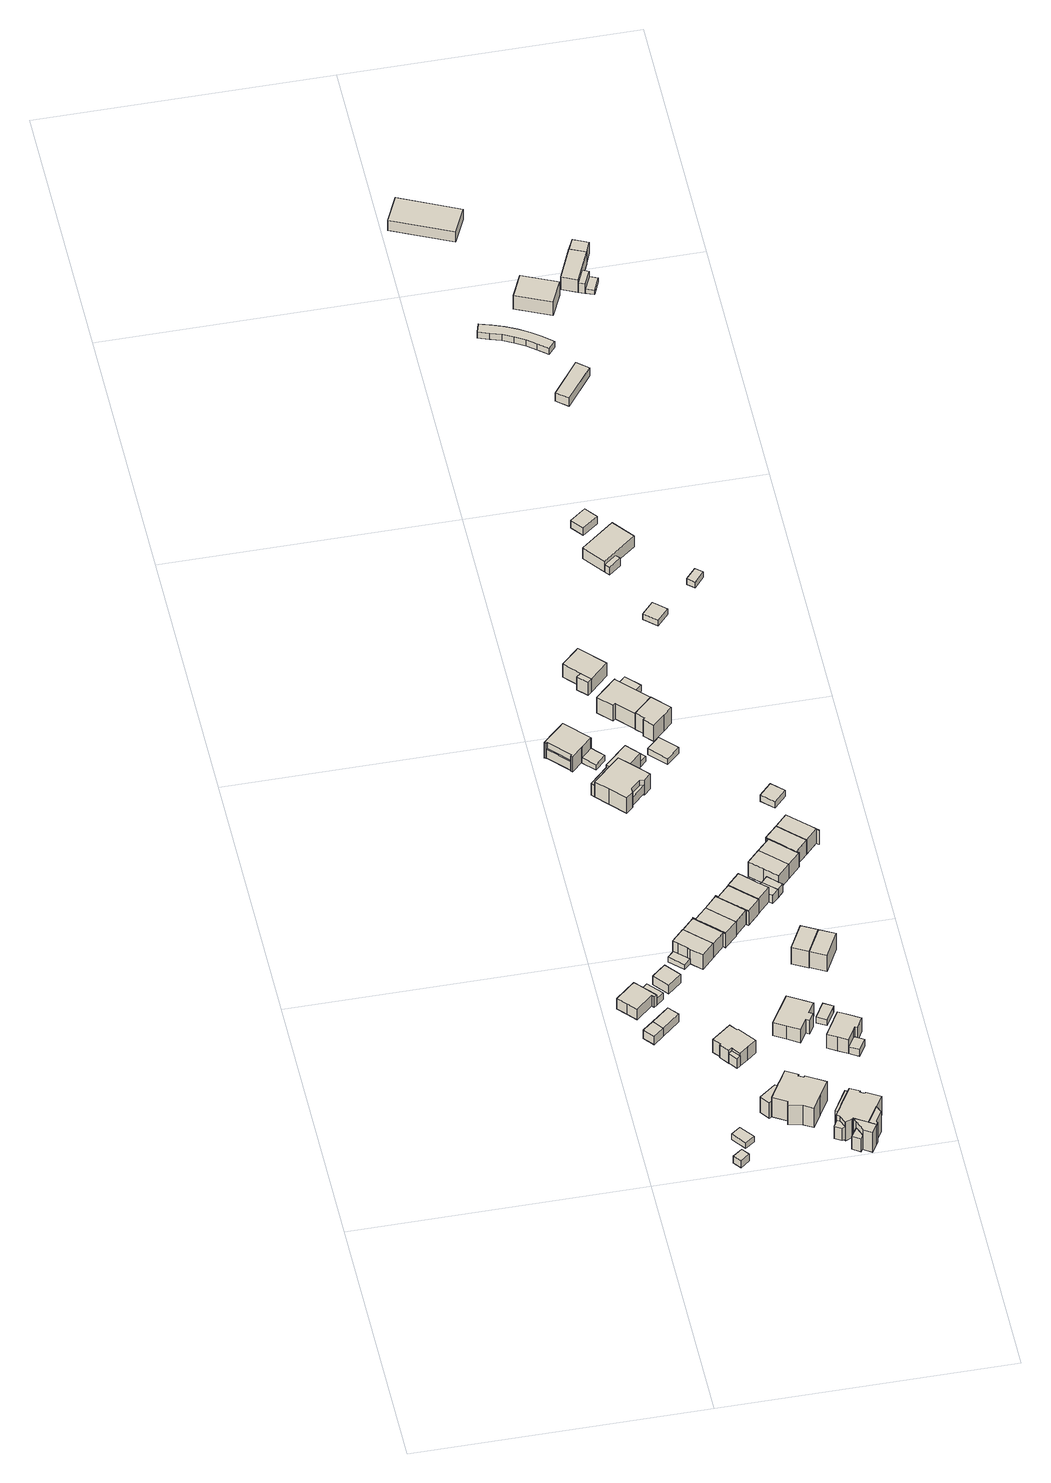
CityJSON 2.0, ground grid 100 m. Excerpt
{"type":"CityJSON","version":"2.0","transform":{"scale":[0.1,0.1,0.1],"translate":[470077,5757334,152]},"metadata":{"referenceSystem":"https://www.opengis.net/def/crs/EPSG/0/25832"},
"CityObjects":{
"building1":{"type":"Building","attributes":{"Gemeindeschluessel":"05711000","BezugspunktDach":"2000","function":"51009_1610","measuredHeight":3.17},"address":[{"country":"Germany"}],"geometry":[{"type":"Solid","lod":"1","boundaries":[[[[0,1,2,3]],[[4,5,6,7]],[[4,7,3,2]],[[5,4,2,1]],[[6,5,1,0]],[[7,6,0,3]]]]}]},
"building2":{"type":"Building","attributes":{"Gemeindeschluessel":"05711000","BezugspunktDach":"2000","function":"31001_2460","measuredHeight":4.88},"address":[{"country":"Germany","locality":"Bielefeld","thoroughfareNumber":"443","thoroughfareName":"Osningstraße"}],"geometry":[{"type":"Solid","lod":"1","boundaries":[[[[8,9,10,11]],[[12,13,14,15]],[[12,15,11,10]],[[13,12,10,9]],[[14,13,9,8]],[[15,14,8,11]]]]}]},
"building3":{"type":"Building","attributes":{"Gemeindeschluessel":"05711000","function":"31001_1010"},"address":[{"country":"Germany","locality":"Bielefeld","thoroughfareNumber":"441","thoroughfareName":"Osningstraße"}],"children":["building3-1","building3-2"]},
"building3-1":{"type":"BuildingPart","attributes":{"BezugspunktDach":"2000","measuredHeight":7.9},"parents":["building3"],"geometry":[{"type":"Solid","lod":"1","boundaries":[[[[16,17,18,19,20,21,22,23,24]],[[25,26,27,28,29,30,31,32,33]],[[25,33,24,23]],[[26,25,23,22]],[[27,26,22,21]],[[28,27,21,20]],[[29,28,20,19]],[[30,29,19,18]],[[31,30,18,17]],[[32,31,17,16]],[[33,32,16,24]]]]}]},
"building3-2":{"type":"BuildingPart","attributes":{"BezugspunktDach":"2000","measuredHeight":3.06},"parents":["building3"],"geometry":[{"type":"Solid","lod":"1","boundaries":[[[[34,35,36,37]],[[25,32,38,39]],[[25,39,37,36]],[[32,25,36,35]],[[38,32,35,34]],[[39,38,34,37]]]]}]},
"building4":{"type":"Building","attributes":{"Gemeindeschluessel":"05711000","BezugspunktDach":"2000","function":"31001_2460","measuredHeight":2.59},"address":[{"country":"Germany","locality":"Bielefeld","thoroughfareNumber":"18a","thoroughfareName":"Nordkampweg"}],"geometry":[{"type":"Solid","lod":"1","boundaries":[[[[40,41,42,43]],[[44,45,46,47]],[[44,47,43,42]],[[45,44,42,41]],[[46,45,41,40]],[[47,46,40,43]]]]}]},
"building5":{"type":"Building","attributes":{"Gemeindeschluessel":"05711000","BezugspunktDach":"2000","function":"31001_2460","measuredHeight":4.8},"address":[{"country":"Germany","locality":"Bielefeld","thoroughfareNumber":"441","thoroughfareName":"Osningstraße"}],"geometry":[{"type":"Solid","lod":"1","boundaries":[[[[48,8,11,49]],[[50,51,52,53]],[[50,53,49,11]],[[51,50,11,8]],[[52,51,8,48]],[[53,52,48,49]]]]}]},
"building6":{"type":"Building","attributes":{"Gemeindeschluessel":"05711000","BezugspunktDach":"2000","function":"31001_2460","measuredHeight":5.09},"address":[{"country":"Germany","locality":"Bielefeld","thoroughfareNumber":"441","thoroughfareName":"Osningstraße"}],"geometry":[{"type":"Solid","lod":"1","boundaries":[[[[54,55,56,57]],[[58,59,60,61]],[[58,61,57,56]],[[59,58,56,55]],[[60,59,55,54]],[[61,60,54,57]]]]}]},
"building7":{"type":"Building","attributes":{"Gemeindeschluessel":"05711000","BezugspunktDach":"2000","function":"51009_1610","measuredHeight":4.94},"address":[{"country":"Germany"}],"geometry":[{"type":"Solid","lod":"1","boundaries":[[[[62,63,64,65]],[[66,67,68,69]],[[66,69,65,64]],[[67,66,64,63]],[[68,67,63,62]],[[69,68,62,65]]]]}]},
"building8":{"type":"Building","attributes":{"Gemeindeschluessel":"05711000","BezugspunktDach":"2000","function":"31001_1010","measuredHeight":8.5},"address":[{"country":"Germany","locality":"Bielefeld","thoroughfareNumber":"14a","thoroughfareName":"Nordkampweg"}],"geometry":[{"type":"Solid","lod":"1","boundaries":[[[[70,71,72,73,74,75,76,77,78,79,80,81]],[[82,83,84,85,86,87,88,89,90,91,92,93]],[[82,93,81,80]],[[83,82,80,79]],[[84,83,79,78]],[[85,84,78,77]],[[86,85,77,76]],[[87,86,76,75]],[[88,87,75,74]],[[89,88,74,73]],[[90,89,73,72]],[[91,90,72,71]],[[92,91,71,70]],[[93,92,70,81]]]]}]},
"building9":{"type":"Building","attributes":{"Gemeindeschluessel":"05711000","BezugspunktDach":"2000","function":"31001_2460","measuredHeight":2.19},"address":[{"country":"Germany","locality":"Bielefeld","thoroughfareNumber":"439","thoroughfareName":"Osningstraße"}],"geometry":[{"type":"Solid","lod":"1","boundaries":[[[[94,95,96,97]],[[98,99,100,101]],[[98,101,97,96]],[[99,98,96,95]],[[100,99,95,94]],[[101,100,94,97]]]]}]},
"building10":{"type":"Building","attributes":{"Gemeindeschluessel":"05711000","function":"31001_1010"},"address":[{"country":"Germany","locality":"Bielefeld","thoroughfareNumber":"16a","thoroughfareName":"Nordkampweg"}],"children":["building10-1","building10-2"]},
"building10-1":{"type":"BuildingPart","attributes":{"BezugspunktDach":"2000","measuredHeight":11.84},"parents":["building10"],"geometry":[{"type":"Solid","lod":"1","boundaries":[[[[102,103,104,105,106,107,108,109,110,111,112,113,114,115,116]],[[117,118,119,120,121,122,123,124,125,126,127,128,129,130,131]],[[117,131,116,115]],[[118,117,115,114]],[[119,118,114,113]],[[120,119,113,112]],[[121,120,112,111]],[[122,121,111,110]],[[123,122,110,109]],[[124,123,109,108]],[[125,124,108,107]],[[126,125,107,106]],[[127,126,106,105]],[[128,127,105,104]],[[129,128,104,103]],[[130,129,103,102]],[[131,130,102,116]]]]}]},
"building10-2":{"type":"BuildingPart","attributes":{"BezugspunktDach":"2000","measuredHeight":7.19},"parents":["building10"],"geometry":[{"type":"Solid","lod":"1","boundaries":[[[[132,133,134,135,136]],[[137,138,139,127,125]],[[137,125,136,135]],[[138,137,135,134]],[[139,138,134,133]],[[127,139,133,132]],[[125,127,132,136]]]]}]},
"building11":{"type":"Building","attributes":{"Gemeindeschluessel":"05711000","BezugspunktDach":"2000","function":"31001_1010","measuredHeight":7.7},"address":[{"country":"Germany","locality":"Bielefeld","thoroughfareNumber":"439","thoroughfareName":"Osningstraße"}],"geometry":[{"type":"Solid","lod":"1","boundaries":[[[[140,141,142,143,144,145,146,147]],[[148,101,149,150,151,152,153,154]],[[148,154,147,146]],[[101,148,146,145]],[[149,101,145,144]],[[150,149,144,143]],[[151,150,143,142]],[[152,151,142,141]],[[153,152,141,140]],[[154,153,140,147]]]]}]},
"building12":{"type":"Building","attributes":{"Gemeindeschluessel":"05711000","BezugspunktDach":"2000","function":"51009_1610","measuredHeight":5.73},"address":[{"country":"Germany"}],"geometry":[{"type":"Solid","lod":"1","boundaries":[[[[155,156,157,158,159]],[[160,161,162,163,164]],[[160,164,159,158]],[[161,160,158,157]],[[162,161,157,156]],[[163,162,156,155]],[[164,163,155,159]]]]}]},
"building13":{"type":"Building","attributes":{"Gemeindeschluessel":"05711000","BezugspunktDach":"2000","function":"31001_1010","measuredHeight":7.61},"address":[{"country":"Germany","locality":"Bielefeld","thoroughfareNumber":"437","thoroughfareName":"Osningstraße"}],"geometry":[{"type":"Solid","lod":"1","boundaries":[[[[165,166,167,168,169,170,171,172]],[[173,174,175,176,177,178,179,180]],[[173,180,172,171]],[[174,173,171,170]],[[175,174,170,169]],[[176,175,169,168]],[[177,176,168,167]],[[178,177,167,166]],[[179,178,166,165]],[[180,179,165,172]]]]}]},
"building14":{"type":"Building","attributes":{"Gemeindeschluessel":"05711000","function":"31001_1010"},"address":[{"country":"Germany","locality":"Bielefeld","thoroughfareNumber":"42c","thoroughfareName":"Pferdekampweg"}],"children":["building14-1","building14-2"]},
"building14-1":{"type":"BuildingPart","attributes":{"BezugspunktDach":"2000","measuredHeight":10.09},"parents":["building14"],"geometry":[{"type":"Solid","lod":"1","boundaries":[[[[181,182,183,184,185,186,187,188,189,190,191,192]],[[193,194,195,196,197,198,199,200,201,202,203,204]],[[193,204,192,191]],[[194,193,191,190]],[[195,194,190,189]],[[196,195,189,188]],[[197,196,188,187]],[[198,197,187,186]],[[199,198,186,185]],[[200,199,185,184]],[[201,200,184,183]],[[202,201,183,182]],[[203,202,182,181]],[[204,203,181,192]]]]}]},
"building14-2":{"type":"BuildingPart","attributes":{"BezugspunktDach":"2000","measuredHeight":4.08},"address":[{"country":"Germany","locality":"Bielefeld","thoroughfareNumber":"42c","thoroughfareName":"Pferdekampweg"}],"parents":["building14"],"geometry":[{"type":"Solid","lod":"1","boundaries":[[[[205,206,207,208]],[[209,210,211,212]],[[209,212,208,207]],[[210,209,207,206]],[[211,210,206,205]],[[212,211,205,208]]]]}]},
"building15":{"type":"Building","attributes":{"Gemeindeschluessel":"05711000","BezugspunktDach":"2000","function":"51009_1610","measuredHeight":5.76},"address":[{"country":"Germany"}],"geometry":[{"type":"Solid","lod":"1","boundaries":[[[[213,214,215,216]],[[217,218,219,220]],[[217,220,216,215]],[[218,217,215,214]],[[219,218,214,213]],[[220,219,213,216]]]]}]},
"building16":{"type":"Building","attributes":{"Gemeindeschluessel":"05711000","BezugspunktDach":"2000","function":"31001_1010","measuredHeight":7.85},"address":[{"country":"Germany","locality":"Bielefeld","thoroughfareNumber":"435","thoroughfareName":"Osningstraße"}],"geometry":[{"type":"Solid","lod":"1","boundaries":[[[[221,222,223,224,225,226,227,228]],[[229,173,230,179,231,232,233,234]],[[229,234,228,227]],[[173,229,227,226]],[[230,173,226,225]],[[179,230,225,224]],[[231,179,224,223]],[[232,231,223,222]],[[233,232,222,221]],[[234,233,221,228]]]]}]},
"building17":{"type":"Building","attributes":{"Gemeindeschluessel":"05711000","function":"31001_1010"},"address":[{"country":"Germany","locality":"Bielefeld","thoroughfareNumber":"16","thoroughfareName":"Nordkampweg"}],"children":["building17-1","building17-2","building17-3","building17-4"]},
"building17-1":{"type":"BuildingPart","attributes":{"BezugspunktDach":"2000","measuredHeight":11.71},"parents":["building17"],"geometry":[{"type":"Solid","lod":"1","boundaries":[[[[235,236,237,238,239,240,241,242,243,244,245,246,247,248,249,250,251,252]],[[253,254,255,256,257,258,259,260,261,262,263,264,265,266,267,268,269,270]],[[253,270,252,251]],[[254,253,251,250]],[[255,254,250,249]],[[256,255,249,248]],[[257,256,248,247]],[[258,257,247,246]],[[259,258,246,245]],[[260,259,245,244]],[[261,260,244,243]],[[262,261,243,242]],[[263,262,242,241]],[[264,263,241,240]],[[265,264,240,239]],[[266,265,239,238]],[[267,266,238,237]],[[268,267,237,236]],[[269,268,236,235]],[[270,269,235,252]]]]}]},
"building17-2":{"type":"BuildingPart","attributes":{"BezugspunktDach":"2000","measuredHeight":9.13},"parents":["building17"],"geometry":[{"type":"Solid","lod":"1","boundaries":[[[[271,272,273,274,275,276]],[[277,258,256,278,279,280]],[[277,280,276,275]],[[258,277,275,274]],[[256,258,274,273]],[[278,256,273,272]],[[279,278,272,271]],[[280,279,271,276]]]]}]},
"building17-3":{"type":"BuildingPart","attributes":{"BezugspunktDach":"2000","measuredHeight":9.13},"parents":["building17"],"geometry":[{"type":"Solid","lod":"1","boundaries":[[[[281,282,283,284,285,275]],[[286,287,288,289,259,277]],[[286,277,275,285]],[[287,286,285,284]],[[288,287,284,283]],[[289,288,283,282]],[[259,289,282,281]],[[277,259,281,275]]]]}]},
"building17-4":{"type":"BuildingPart","attributes":{"BezugspunktDach":"2000","measuredHeight":7.1},"parents":["building17"],"geometry":[{"type":"Solid","lod":"1","boundaries":[[[[290,291,292,293]],[[266,294,295,268]],[[266,268,293,292]],[[294,266,292,291]],[[295,294,291,290]],[[268,295,290,293]]]]}]},
"building18":{"type":"Building","attributes":{"Gemeindeschluessel":"05711000","BezugspunktDach":"2000","function":"51009_1611","measuredHeight":2.45},"address":[{"country":"Germany"}],"geometry":[{"type":"Solid","lod":"1","boundaries":[[[[296,297,298,299]],[[300,301,302,303]],[[300,303,299,298]],[[301,300,298,297]],[[302,301,297,296]],[[303,302,296,299]]]]}]},
"building19":{"type":"Building","attributes":{"Gemeindeschluessel":"05711000","function":"31001_1010"},"address":[{"country":"Germany","locality":"Bielefeld","thoroughfareNumber":"42b","thoroughfareName":"Pferdekampweg"}],"children":["building19-1","building19-2","building19-3"]},
"building19-1":{"type":"BuildingPart","attributes":{"BezugspunktDach":"2000","measuredHeight":9.61},"parents":["building19"],"geometry":[{"type":"Solid","lod":"1","boundaries":[[[[304,305,306,307,308,309,310,311,312,313,314,315]],[[316,317,318,319,320,321,322,323,324,325,326,327]],[[316,327,315,314]],[[317,316,314,313]],[[318,317,313,312]],[[319,318,312,311]],[[320,319,311,310]],[[321,320,310,309]],[[322,321,309,308]],[[323,322,308,307]],[[324,323,307,306]],[[325,324,306,305]],[[326,325,305,304]],[[327,326,304,315]]]]}]},
"building19-2":{"type":"BuildingPart","attributes":{"BezugspunktDach":"2000","measuredHeight":5.26},"parents":["building19"],"geometry":[{"type":"Solid","lod":"1","boundaries":[[[[328,329,330,331]],[[322,332,333,323]],[[322,323,331,330]],[[332,322,330,329]],[[333,332,329,328]],[[323,333,328,331]]]]}]},
"building19-3":{"type":"BuildingPart","attributes":{"BezugspunktDach":"2000","measuredHeight":3.92},"address":[{"country":"Germany","locality":"Bielefeld","thoroughfareNumber":"42b","thoroughfareName":"Pferdekampweg"}],"parents":["building19"],"geometry":[{"type":"Solid","lod":"1","boundaries":[[[[334,335,336,337]],[[338,339,340,341]],[[338,341,337,336]],[[339,338,336,335]],[[340,339,335,334]],[[341,340,334,337]]]]}]},
"building20":{"type":"Building","attributes":{"Gemeindeschluessel":"05711000","BezugspunktDach":"2000","function":"31001_1010","measuredHeight":9.04},"address":[{"country":"Germany","locality":"Bielefeld","thoroughfareNumber":"14","thoroughfareName":"Nordkampweg"}],"geometry":[{"type":"Solid","lod":"1","boundaries":[[[[342,343,344,345,346,347,348,349,350,351]],[[352,353,354,355,356,357,358,359,360,361]],[[352,361,351,350]],[[353,352,350,349]],[[354,353,349,348]],[[355,354,348,347]],[[356,355,347,346]],[[357,356,346,345]],[[358,357,345,344]],[[359,358,344,343]],[[360,359,343,342]],[[361,360,342,351]]]]}]},
"building21":{"type":"Building","attributes":{"Gemeindeschluessel":"05711000","BezugspunktDach":"2000","function":"31001_1010","measuredHeight":7.61},"address":[{"country":"Germany","locality":"Bielefeld","thoroughfareNumber":"433","thoroughfareName":"Osningstraße"}],"geometry":[{"type":"Solid","lod":"1","boundaries":[[[[362,221,228,227,363,364,365]],[[366,367,368,369,370,371,372]],[[366,372,365,364]],[[367,366,364,363]],[[368,367,363,227]],[[369,368,227,228]],[[370,369,228,221]],[[371,370,221,362]],[[372,371,362,365]]]]}]},
"building22":{"type":"Building","attributes":{"Gemeindeschluessel":"05711000","BezugspunktDach":"2000","function":"51009_1610","measuredHeight":8.8},"address":[{"country":"Germany"}],"geometry":[{"type":"Solid","lod":"1","boundaries":[[[[373,374,375,376,377,378]],[[379,380,381,382,383,384]],[[379,384,378,377]],[[380,379,377,376]],[[381,380,376,375]],[[382,381,375,374]],[[383,382,374,373]],[[384,383,373,378]]]]}]},
"building23":{"type":"Building","attributes":{"Gemeindeschluessel":"05711000","BezugspunktDach":"2000","function":"31001_1010","measuredHeight":7.71},"address":[{"country":"Germany","locality":"Bielefeld","thoroughfareNumber":"431","thoroughfareName":"Osningstraße"}],"geometry":[{"type":"Solid","lod":"1","boundaries":[[[[385,386,387,388,389,390,391,392]],[[393,394,395,396,397,398,399,400]],[[393,400,392,391]],[[394,393,391,390]],[[395,394,390,389]],[[396,395,389,388]],[[397,396,388,387]],[[398,397,387,386]],[[399,398,386,385]],[[400,399,385,392]]]]}]},
"building24":{"type":"Building","attributes":{"Gemeindeschluessel":"05711000","BezugspunktDach":"2000","function":"31001_2460","measuredHeight":2.63},"address":[{"country":"Germany","locality":"Bielefeld","thoroughfareNumber":"14","thoroughfareName":"Nordkampweg"}],"geometry":[{"type":"Solid","lod":"1","boundaries":[[[[401,402,403,404,405]],[[406,407,408,409,410]],[[406,410,405,404]],[[407,406,404,403]],[[408,407,403,402]],[[409,408,402,401]],[[410,409,401,405]]]]}]},
"building25":{"type":"Building","attributes":{"Gemeindeschluessel":"05711000","BezugspunktDach":"2000","function":"31001_2460","measuredHeight":2.55},"address":[{"country":"Germany","locality":"Bielefeld","thoroughfareNumber":"42b","thoroughfareName":"Pferdekampweg"}],"geometry":[{"type":"Solid","lod":"1","boundaries":[[[[411,412,413,414]],[[384,383,415,416]],[[384,416,414,413]],[[383,384,413,412]],[[415,383,412,411]],[[416,415,411,414]]]]}]},
"building26":{"type":"Building","attributes":{"Gemeindeschluessel":"05711000","function":"31001_1010"},"address":[{"country":"Germany","locality":"Bielefeld","thoroughfareNumber":"12","thoroughfareName":"Nordkampweg"}],"children":["building26-1","building26-2"]},
"building26-1":{"type":"BuildingPart","attributes":{"BezugspunktDach":"2000","measuredHeight":9.19},"parents":["building26"],"geometry":[{"type":"Solid","lod":"1","boundaries":[[[[417,418,419,420,421,422,423,424,425]],[[426,427,428,429,430,431,432,433,434]],[[426,434,425,424]],[[427,426,424,423]],[[428,427,423,422]],[[429,428,422,421]],[[430,429,421,420]],[[431,430,420,419]],[[432,431,419,418]],[[433,432,418,417]],[[434,433,417,425]]]]}]},
"building26-2":{"type":"BuildingPart","attributes":{"BezugspunktDach":"2000","measuredHeight":3.02},"address":[{"country":"Germany","locality":"Bielefeld","thoroughfareNumber":"12","thoroughfareName":"Nordkampweg"}],"parents":["building26"],"geometry":[{"type":"Solid","lod":"1","boundaries":[[[[435,436,437,438]],[[439,429,428,440]],[[439,440,438,437]],[[429,439,437,436]],[[428,429,436,435]],[[440,428,435,438]]]]}]},
"building27":{"type":"Building","attributes":{"Gemeindeschluessel":"05711000","BezugspunktDach":"2000","function":"31001_1010","measuredHeight":7.63},"address":[{"country":"Germany","locality":"Bielefeld","thoroughfareNumber":"429","thoroughfareName":"Osningstraße"}],"geometry":[{"type":"Solid","lod":"1","boundaries":[[[[441,442,443,444,445,446,447]],[[448,449,450,451,452,453,454]],[[448,454,447,446]],[[449,448,446,445]],[[450,449,445,444]],[[451,450,444,443]],[[452,451,443,442]],[[453,452,442,441]],[[454,453,441,447]]]]}]},
"building28":{"type":"Building","attributes":{"Gemeindeschluessel":"05711000","function":"31001_1010"},"address":[{"country":"Germany","locality":"Bielefeld","thoroughfareNumber":"120","thoroughfareName":"Senner Hellweg"}],"children":["building28-1","building28-2"]},
"building28-1":{"type":"BuildingPart","attributes":{"BezugspunktDach":"2100","measuredHeight":6},"parents":["building28"],"geometry":[{"type":"Solid","lod":"1","boundaries":[[[[455,456,457,458,459]],[[460,461,462,463,464]],[[460,464,459,458]],[[461,460,458,457]],[[462,461,457,456]],[[463,462,456,455]],[[464,463,455,459]]]]}]},
"building28-2":{"type":"BuildingPart","attributes":{"BezugspunktDach":"2100","measuredHeight":6},"address":[{"country":"Germany","locality":"Bielefeld","thoroughfareNumber":"120","thoroughfareName":"Senner Hellweg"}],"parents":["building28"],"geometry":[{"type":"Solid","lod":"1","boundaries":[[[[457,465,466,458]],[[467,468,461,460]],[[467,460,458,466]],[[468,467,466,465]],[[461,468,465,457]],[[460,461,457,458]]]]}]},
"building29":{"type":"Building","attributes":{"Gemeindeschluessel":"05711000","BezugspunktDach":"2000","function":"31001_1010","measuredHeight":10.56},"address":[{"country":"Germany","locality":"Bielefeld","thoroughfareNumber":"122","thoroughfareName":"Senner Hellweg"}],"geometry":[{"type":"Solid","lod":"1","boundaries":[[[[469,470,471,472,473,474,475,476,477,478]],[[479,480,481,482,483,484,485,486,487,488]],[[479,488,478,477]],[[480,479,477,476]],[[481,480,476,475]],[[482,481,475,474]],[[483,482,474,473]],[[484,483,473,472]],[[485,484,472,471]],[[486,485,471,470]],[[487,486,470,469]],[[488,487,469,478]]]]}]},
"building30":{"type":"Building","attributes":{"Gemeindeschluessel":"05711000","BezugspunktDach":"2000","function":"31001_1010","measuredHeight":9.36},"address":[{"country":"Germany","locality":"Bielefeld","thoroughfareNumber":"8b","thoroughfareName":"Nordkampweg"}],"geometry":[{"type":"Solid","lod":"1","boundaries":[[[[489,490,491,492]],[[493,494,495,496]],[[493,496,492,491]],[[494,493,491,490]],[[495,494,490,489]],[[496,495,489,492]]]]}]},
"building31":{"type":"Building","attributes":{"Gemeindeschluessel":"05711000","BezugspunktDach":"2000","function":"31001_2460","measuredHeight":5.03},"address":[{"country":"Germany","locality":"Bielefeld","thoroughfareNumber":"429","thoroughfareName":"Osningstraße"}],"geometry":[{"type":"Solid","lod":"1","boundaries":[[[[497,498,499,500,501,502]],[[503,504,505,506,507,508]],[[503,508,502,501]],[[504,503,501,500]],[[505,504,500,499]],[[506,505,499,498]],[[507,506,498,497]],[[508,507,497,502]]]]}]},
"building32":{"type":"Building","attributes":{"Gemeindeschluessel":"05711000","BezugspunktDach":"2000","function":"31001_2460","measuredHeight":2.74},"address":[{"country":"Germany","locality":"Bielefeld","thoroughfareNumber":"124","thoroughfareName":"Senner Hellweg"}],"geometry":[{"type":"Solid","lod":"1","boundaries":[[[[509,510,511,512]],[[513,514,515,516]],[[513,516,512,511]],[[514,513,511,510]],[[515,514,510,509]],[[516,515,509,512]]]]}]},
"building33":{"type":"Building","attributes":{"Gemeindeschluessel":"05711000","BezugspunktDach":"2000","function":"51009_1611","measuredHeight":4.97},"address":[{"country":"Germany"}],"geometry":[{"type":"Solid","lod":"1","boundaries":[[[[517,518,498,497,502,519]],[[508,507,506,520,521,522]],[[508,522,519,502]],[[507,508,502,497]],[[506,507,497,498]],[[520,506,498,518]],[[521,520,518,517]],[[522,521,517,519]]]]}]},
"building34":{"type":"Building","attributes":{"Gemeindeschluessel":"05711000","BezugspunktDach":"2000","function":"31001_1010","measuredHeight":9.32},"address":[{"country":"Germany","locality":"Bielefeld","thoroughfareNumber":"8a","thoroughfareName":"Nordkampweg"}],"geometry":[{"type":"Solid","lod":"1","boundaries":[[[[492,491,523,524]],[[525,526,527,528]],[[525,528,524,523]],[[526,525,523,491]],[[527,526,491,492]],[[528,527,492,524]]]]}]},
"building35":{"type":"Building","attributes":{"Gemeindeschluessel":"05711000","BezugspunktDach":"2000","function":"31001_2460","measuredHeight":2.88},"address":[{"country":"Germany","locality":"Bielefeld","thoroughfareNumber":"122","thoroughfareName":"Senner Hellweg"}],"geometry":[{"type":"Solid","lod":"1","boundaries":[[[[529,530,531,532]],[[533,534,535,536]],[[533,536,532,531]],[[534,533,531,530]],[[535,534,530,529]],[[536,535,529,532]]]]}]},
"building36":{"type":"Building","attributes":{"Gemeindeschluessel":"05711000","BezugspunktDach":"2000","function":"31001_1010","measuredHeight":10.68},"address":[{"country":"Germany","locality":"Bielefeld","thoroughfareNumber":"124","thoroughfareName":"Senner Hellweg"}],"geometry":[{"type":"Solid","lod":"1","boundaries":[[[[537,538,539,540,541,542,543,544]],[[545,546,547,548,549,550,551,552]],[[545,552,544,543]],[[546,545,543,542]],[[547,546,542,541]],[[548,547,541,540]],[[549,548,540,539]],[[550,549,539,538]],[[551,550,538,537]],[[552,551,537,544]]]]}]},
"building37":{"type":"Building","attributes":{"Gemeindeschluessel":"05711000","BezugspunktDach":"2000","function":"31001_1010","measuredHeight":7.72},"address":[{"country":"Germany","locality":"Bielefeld","thoroughfareNumber":"427","thoroughfareName":"Osningstraße"}],"geometry":[{"type":"Solid","lod":"1","boundaries":[[[[553,554,555,556,557,558]],[[559,560,561,562,563,564]],[[559,564,558,557]],[[560,559,557,556]],[[561,560,556,555]],[[562,561,555,554]],[[563,562,554,553]],[[564,563,553,558]]]]}]},
"building38":{"type":"Building","attributes":{"Gemeindeschluessel":"05711000","BezugspunktDach":"2000","function":"31001_1010","measuredHeight":7.69},"address":[{"country":"Germany","locality":"Bielefeld","thoroughfareNumber":"425","thoroughfareName":"Osningstraße"}],"geometry":[{"type":"Solid","lod":"1","boundaries":[[[[565,566,567,568,569,570,571]],[[564,563,562,572,573,574,575]],[[564,575,571,570]],[[563,564,570,569]],[[562,563,569,568]],[[572,562,568,567]],[[573,572,567,566]],[[574,573,566,565]],[[575,574,565,571]]]]}]},
"building39":{"type":"Building","attributes":{"Gemeindeschluessel":"05711000","BezugspunktDach":"2000","function":"31001_1010","measuredHeight":7.71},"address":[{"country":"Germany","locality":"Bielefeld","thoroughfareNumber":"423","thoroughfareName":"Osningstraße"}],"geometry":[{"type":"Solid","lod":"1","boundaries":[[[[576,577,578,579,580,581,582,583]],[[584,585,586,587,588,589,590,591]],[[584,591,583,582]],[[585,584,582,581]],[[586,585,581,580]],[[587,586,580,579]],[[588,587,579,578]],[[589,588,578,577]],[[590,589,577,576]],[[591,590,576,583]]]]}]},
"building40":{"type":"Building","attributes":{"Gemeindeschluessel":"05711000","BezugspunktDach":"2000","function":"31001_1010","measuredHeight":7.67},"address":[{"country":"Germany","locality":"Bielefeld","thoroughfareNumber":"421","thoroughfareName":"Osningstraße"}],"geometry":[{"type":"Solid","lod":"1","boundaries":[[[[592,579,578,577,593,594,595,596]],[[597,598,599,589,588,587,600,601]],[[597,601,596,595]],[[598,597,595,594]],[[599,598,594,593]],[[589,599,593,577]],[[588,589,577,578]],[[587,588,578,579]],[[600,587,579,592]],[[601,600,592,596]]]]}]},
"building41":{"type":"Building","attributes":{"Gemeindeschluessel":"05711000","BezugspunktDach":"2000","function":"31001_2460","measuredHeight":3.44},"address":[{"country":"Germany","locality":"Bielefeld","thoroughfareNumber":"417","thoroughfareName":"Osningstraße"}],"geometry":[{"type":"Solid","lod":"1","boundaries":[[[[602,603,604,605]],[[606,607,608,609]],[[606,609,605,604]],[[607,606,604,603]],[[608,607,603,602]],[[609,608,602,605]]]]}]},
"building42":{"type":"Building","attributes":{"Gemeindeschluessel":"05711000","BezugspunktDach":"2000","function":"31001_9998","measuredHeight":4.24},"address":[{"country":"Germany","locality":"Bielefeld","thoroughfareNumber":"157","thoroughfareName":"Senner Hellweg"}],"geometry":[{"type":"Solid","lod":"1","boundaries":[[[[610,611,612,613]],[[614,615,616,617]],[[614,617,613,612]],[[615,614,612,611]],[[616,615,611,610]],[[617,616,610,613]]]]}]},
"building43":{"type":"Building","attributes":{"Gemeindeschluessel":"05711000","function":"31001_1010"},"address":[{"country":"Germany","locality":"Bielefeld","thoroughfareNumber":"157","thoroughfareName":"Senner Hellweg"}],"children":["building43-1","building43-2"]},
"building43-1":{"type":"BuildingPart","attributes":{"BezugspunktDach":"2000","measuredHeight":6.46},"parents":["building43"],"geometry":[{"type":"Solid","lod":"1","boundaries":[[[[618,619,620,621]],[[622,623,624,625]],[[622,625,621,620]],[[623,622,620,619]],[[624,623,619,618]],[[625,624,618,621]]]]}]},
"building43-2":{"type":"BuildingPart","attributes":{"BezugspunktDach":"2000","measuredHeight":3.57},"parents":["building43"],"geometry":[{"type":"Solid","lod":"1","boundaries":[[[[626,627,628,629]],[[630,622,631,632]],[[630,632,629,628]],[[622,630,628,627]],[[631,622,627,626]],[[632,631,626,629]]]]}]},
"building44":{"type":"Building","attributes":{"Gemeindeschluessel":"05711000","BezugspunktDach":"2000","function":"31001_2460","measuredHeight":2.51},"address":[{"country":"Germany","locality":"Bielefeld","thoroughfareNumber":"430","thoroughfareName":"Osningstraße"}],"geometry":[{"type":"Solid","lod":"1","boundaries":[[[[633,634,635,636]],[[637,638,639,640]],[[637,640,636,635]],[[638,637,635,634]],[[639,638,634,633]],[[640,639,633,636]]]]}]},
"building45":{"type":"Building","attributes":{"Gemeindeschluessel":"05711000","BezugspunktDach":"2000","function":"31001_2720","measuredHeight":5.27},"address":[{"country":"Germany","locality":"Bielefeld","thoroughfareNumber":"151","thoroughfareName":"Senner Hellweg"}],"geometry":[{"type":"Solid","lod":"1","boundaries":[[[[641,642,643,644]],[[645,646,647,648]],[[645,648,644,643]],[[646,645,643,642]],[[647,646,642,641]],[[648,647,641,644]]]]}]},
"building46":{"type":"Building","attributes":{"Gemeindeschluessel":"05711000","BezugspunktDach":"2000","function":"31001_2720","measuredHeight":2.89},"address":[{"country":"Germany","locality":"Bielefeld","thoroughfareNumber":"151","thoroughfareName":"Senner Hellweg"}],"geometry":[{"type":"Solid","lod":"1","boundaries":[[[[649,650,651,652,653,654,655,656,657,658,659,660,661,662]],[[663,664,665,666,667,668,669,670,671,672,673,674,675,676]],[[663,676,662,661]],[[664,663,661,660]],[[665,664,660,659]],[[666,665,659,658]],[[667,666,658,657]],[[668,667,657,656]],[[669,668,656,655]],[[670,669,655,654]],[[671,670,654,653]],[[672,671,653,652]],[[673,672,652,651]],[[674,673,651,650]],[[675,674,650,649]],[[676,675,649,662]]]]}]},
"building47":{"type":"Building","attributes":{"Gemeindeschluessel":"05711000","BezugspunktDach":"2000","function":"31001_2460","measuredHeight":2.73},"address":[{"country":"Germany","locality":"Bielefeld","thoroughfareNumber":"430","thoroughfareName":"Osningstraße"}],"geometry":[{"type":"Solid","lod":"1","boundaries":[[[[677,678,679,680]],[[681,682,683,684]],[[681,684,680,679]],[[682,681,679,678]],[[683,682,678,677]],[[684,683,677,680]]]]}]},
"building48":{"type":"Building","attributes":{"Gemeindeschluessel":"05711000","BezugspunktDach":"2000","function":"31001_2720","measuredHeight":3.76},"address":[{"country":"Germany","locality":"Bielefeld","thoroughfareNumber":"151","thoroughfareName":"Senner Hellweg"}],"geometry":[{"type":"Solid","lod":"1","boundaries":[[[[685,686,687,688]],[[689,690,691,692]],[[689,692,688,687]],[[690,689,687,686]],[[691,690,686,685]],[[692,691,685,688]]]]}]},
"building49":{"type":"Building","attributes":{"Gemeindeschluessel":"05711000","BezugspunktDach":"2000","function":"31001_3000","measuredHeight":8.49},"address":[{"country":"Germany","locality":"Bielefeld","thoroughfareNumber":"151","thoroughfareName":"Senner Hellweg"}],"geometry":[{"type":"Solid","lod":"1","boundaries":[[[[693,694,695,696]],[[697,698,699,700]],[[697,700,696,695]],[[698,697,695,694]],[[699,698,694,693]],[[700,699,693,696]]]]}]},
"building50":{"type":"Building","attributes":{"Gemeindeschluessel":"05711000","function":"31001_3000"},"address":[{"country":"Germany","locality":"Bielefeld","thoroughfareNumber":"151","thoroughfareName":"Senner Hellweg"}],"children":["building50-1","building50-2","building50-3","building50-4"]},
"building50-1":{"type":"BuildingPart","attributes":{"BezugspunktDach":"2000","measuredHeight":7.2},"parents":["building50"],"geometry":[{"type":"Solid","lod":"1","boundaries":[[[[701,702,703,704]],[[705,706,707,708]],[[705,708,704,703]],[[706,705,703,702]],[[707,706,702,701]],[[708,707,701,704]]]]}]},
"building50-2":{"type":"BuildingPart","attributes":{"BezugspunktDach":"2000","measuredHeight":4.35},"parents":["building50"],"geometry":[{"type":"Solid","lod":"1","boundaries":[[[[709,710,711,712]],[[713,705,714,715]],[[713,715,712,711]],[[705,713,711,710]],[[714,705,710,709]],[[715,714,709,712]]]]}]},
"building50-3":{"type":"BuildingPart","attributes":{"BezugspunktDach":"2000","measuredHeight":1.94},"address":[{"country":"Germany","locality":"Bielefeld","thoroughfareNumber":"151","thoroughfareName":"Senner Hellweg"}],"parents":["building50"],"geometry":[{"type":"Solid","lod":"1","boundaries":[[[[716,717,718,719]],[[720,721,722,723]],[[720,723,719,718]],[[721,720,718,717]],[[722,721,717,716]],[[723,722,716,719]]]]}]},
"building50-4":{"type":"BuildingPart","attributes":{"BezugspunktDach":"2000","measuredHeight":6.99},"address":[{"country":"Germany","locality":"Bielefeld","thoroughfareNumber":"151","thoroughfareName":"Senner Hellweg"}],"parents":["building50"],"geometry":[{"type":"Solid","lod":"1","boundaries":[[[[724,725,726,727]],[[728,729,730,731]],[[728,731,727,726]],[[729,728,726,725]],[[730,729,725,724]],[[731,730,724,727]]]]}]}
},
"vertices":[
[308,67,44],[276,43,44],[296,17,44],[327,41,44],[296,17,12],[276,43,12],[308,67,12],[327,41,12],
[140,659,61],[103,629,61],[132,595,61],[167,624,61],[132,595,22],[103,629,22],[140,659,22],[167,624,22],
[130,810,73],[113,829,73],[46,771,73],[73,741,73],[100,711,73],[157,761,73],[164,753,73],[173,760,73],[166,768,73],[173,760,25],[164,753,25],[157,761,25],[100,711,25],[73,741,25],[46,771,25],[113,829,25],[130,810,25],[166,768,25],
[156,832,55],[130,810,55],[173,760,55],[199,782,55],[156,832,25],[199,782,25],
[323,170,37],[291,146,37],[328,98,37],[360,122,37],[328,98,11],[291,146,11],[323,170,11],[360,122,11],
[199,709,61],[227,676,61],[167,624,23],[140,659,23],[199,709,23],[227,676,23],
[226,893,64],[179,853,64],[221,802,64],[268,842,64],[221,802,25],[179,853,25],[226,893,25],[268,842,25],
[360,478,66],[348,469,66],[370,440,66],[382,450,66],[370,440,21],[348,469,21],[360,478,21],[382,450,21],
[345,556,79],[308,527,79],[328,502,79],[325,499,79],[348,469,79],[360,478,79],[382,450,79],[411,472,79],[442,496,79],[396,555,79],[393,553,79],[373,578,79],[393,553,20],[396,555,20],[442,496,20],[411,472,20],[382,450,20],[360,478,20],[348,469,20],[325,499,20],[328,502,20],[308,527,20],[345,556,20],[373,578,20],
[269,962,48],[247,940,48],[293,896,48],[315,918,48],[293,896,26],[247,940,26],[269,962,26],[315,918,26],
[542,303,99],[501,327,99],[473,280,99],[473,281,99],[467,271,99],[437,220,99],[484,192,99],[480,176,99],[528,165,99],[560,146,99],[591,197,99],[625,253,99],[559,293,99],[556,287,99],[538,297,99],[556,287,10],[559,293,10],[625,253,10],[591,197,10],[560,146,10],[528,165,10],[480,176,10],[484,192,10],[437,220,10],[467,271,10],[473,281,10],[473,280,10],[501,327,10],[542,303,10],[538,297,10],
[473,281,82],[460,288,82],[405,246,82],[428,214,82],[437,220,82],[428,214,10],[405,246,10],[460,288,10],
[350,968,93],[309,1008,93],[267,965,93],[282,950,93],[308,925,93],[315,918,93],[350,884,93],[392,928,93],[350,884,26],[308,925,26],[282,950,26],[267,965,26],[309,1008,26],[350,968,26],[392,928,26],
[635,102,70],[626,107,70],[612,83,70],[636,69,70],[646,73,70],[636,69,13],[612,83,13],[626,107,13],[635,102,13],[646,73,13],
[350,1051,91],[309,1008,91],[350,968,91],[392,928,91],[432,970,91],[440,963,91],[440,964,91],[391,1011,91],[440,964,27],[440,963,27],[432,970,27],[392,928,27],[350,968,27],[309,1008,27],[350,1051,27],[391,1011,27],
[80,1938,96],[41,1901,96],[46,1896,96],[50,1899,96],[115,1830,96],[112,1826,96],[117,1821,96],[154,1856,96],[156,1858,96],[190,1891,96],[192,1892,96],[116,1972,96],[192,1892,26],[190,1891,26],[156,1858,26],[154,1856,26],[117,1821,26],[112,1826,26],[115,1830,26],[50,1899,26],[46,1896,26],[41,1901,26],[80,1938,26],[116,1972,26],
[50,1899,71],[46,1896,71],[112,1826,71],[115,1830,71],[112,1826,30],[46,1896,30],[50,1899,30],[115,1830,30],
[680,62,70],[658,27,70],[685,10,70],[694,24,70],[685,10,12],[658,27,12],[680,62,12],[694,24,12],
[399,1086,94],[358,1044,94],[351,1052,94],[350,1051,94],[399,1004,94],[440,964,94],[482,1006,94],[440,1046,94],[482,1006,27],[399,1004,27],[351,1052,27],[358,1044,27],[399,1086,27],[440,1046,27],
[720,197,94],[689,215,94],[655,160,94],[640,134,94],[624,109,94],[626,107,94],[635,102,94],[646,73,94],[647,72,94],[670,81,94],[673,79,94],[718,52,94],[749,103,94],[756,114,94],[783,159,94],[736,187,94],[733,183,94],[717,192,94],[733,183,7],[736,187,7],[783,159,7],[756,114,7],[749,103,7],[718,52,7],[673,79,7],[670,81,7],[647,72,7],[646,73,7],[635,102,7],[626,107,7],[624,109,7],[640,134,7],[655,160,7],[689,215,7],[720,197,7],[717,192,7],
[743,50,99],[766,87,99],[756,114,99],[718,52,99],[742,37,99],[746,44,99],[742,37,7],[766,87,7],[743,50,7],[746,44,7],
[673,79,99],[680,62,99],[694,24,99],[695,22,99],[722,5,99],[722,5,7],[695,22,7],[694,24,7],[680,62,7],
[676,223,78],[627,142,78],[640,134,78],[689,215,78],[627,142,7],[676,223,7],
[190,1891,49],[154,1856,49],[192,1816,49],[228,1851,49],[192,1816,24],[154,1856,24],[190,1891,24],[228,1851,24],
[298,1750,93],[290,1758,93],[259,1791,93],[227,1761,93],[165,1702,93],[203,1661,93],[250,1611,93],[273,1632,93],[272,1649,93],[306,1680,93],[323,1679,93],[345,1700,93],[323,1679,23],[306,1680,23],[272,1649,23],[273,1632,23],[250,1611,23],[203,1661,23],[165,1702,23],[227,1761,23],[259,1791,23],[290,1758,23],[298,1750,23],[345,1700,23],
[217,1772,76],[155,1713,76],[165,1702,76],[227,1761,76],[155,1713,23],[217,1772,23],
[306,1680,71],[272,1649,71],[273,1632,71],[323,1679,71],[273,1632,32],[272,1649,32],[306,1680,32],[323,1679,32],
[632,581,80],[655,619,80],[616,643,80],[576,667,80],[511,562,80],[551,538,80],[591,513,80],[616,553,80],[627,546,80],[644,574,80],[627,546,18],[616,553,18],[591,513,18],[551,538,18],[511,562,18],[576,667,18],[616,643,18],[655,619,18],[632,581,18],[644,574,18],
[440,1129,94],[522,1049,94],[530,1042,94],[482,1089,94],[530,1042,30],[522,1049,30],[482,1006,30],[440,1046,30],[399,1086,30],[440,1129,30],[482,1089,30],
[292,1843,89],[217,1772,89],[227,1761,89],[259,1791,89],[290,1758,89],[333,1799,89],[290,1758,25],[259,1791,25],[227,1761,25],[217,1772,25],[292,1843,25],[333,1799,25],
[489,1165,97],[448,1123,97],[441,1130,97],[440,1129,97],[489,1082,97],[530,1042,97],[572,1085,97],[530,1125,97],[572,1085,31],[530,1042,31],[489,1082,31],[440,1129,31],[441,1130,31],[448,1123,31],[489,1165,31],[530,1125,31],
[722,627,44],[690,646,44],[657,590,44],[689,571,44],[721,624,44],[689,571,18],[657,590,18],[690,646,18],[722,627,18],[721,624,18],
[314,1863,50],[292,1843,50],[333,1799,50],[355,1820,50],[314,1863,25],[355,1820,25],
[754,549,78],[722,568,78],[668,477,78],[700,458,78],[732,439,78],[757,480,78],[763,492,78],[771,487,78],[793,525,78],[771,487,15],[763,492,15],[757,480,15],[732,439,15],[700,458,15],[668,477,15],[722,568,15],[754,549,15],[793,525,15],
[757,480,46],[732,439,46],[765,420,46],[790,461,46],[765,420,15],[790,461,15],
[581,1159,99],[572,1168,99],[531,1208,99],[489,1165,99],[530,1125,99],[572,1085,99],[614,1128,99],[572,1085,32],[530,1125,32],[489,1165,32],[531,1208,32],[572,1168,32],[581,1159,32],[614,1128,32],
[229,2286,96],[168,2228,96],[216,2177,96],[246,2145,96],[307,2204,96],[246,2145,36],[216,2177,36],[168,2228,36],[229,2286,36],[307,2204,36],
[201,2164,96],[232,2132,96],[232,2132,36],[201,2164,36],
[362,2079,99],[317,2126,99],[316,2127,99],[285,2098,99],[245,2060,99],[288,2014,99],[297,2022,99],[350,1966,99],[382,1996,99],[413,2025,99],[382,1996,27],[350,1966,27],[297,2022,27],[288,2014,27],[245,2060,27],[285,2098,27],[316,2127,27],[317,2126,27],[362,2079,27],[413,2025,27],
[678,942,101],[630,854,101],[683,825,101],[731,913,101],[683,825,25],[630,854,25],[678,942,25],[731,913,25],
[624,1161,71],[602,1182,71],[581,1159,71],[603,1139,71],[624,1118,71],[646,1140,71],[624,1118,33],[603,1139,33],[581,1159,33],[602,1182,33],[624,1161,33],[646,1140,33],
[411,1892,52],[367,1850,52],[420,1793,52],[465,1835,52],[420,1793,25],[367,1850,25],[411,1892,25],[465,1835,25],
[644,1182,71],[622,1203,71],[665,1161,71],[622,1203,33],[644,1182,33],[665,1161,33],
[736,797,101],[784,885,101],[736,797,26],[683,825,26],[731,913,26],[784,885,26],
[356,2163,65],[317,2126,65],[362,2079,65],[400,2116,65],[362,2079,36],[317,2126,36],[356,2163,36],[400,2116,36],
[468,1967,101],[413,2025,101],[382,1996,101],[350,1966,101],[376,1939,101],[369,1932,101],[398,1901,101],[437,1938,101],[398,1901,26],[369,1932,26],[376,1939,26],[350,1966,26],[382,1996,26],[413,2025,26],[468,1967,26],[437,1938,26],
[656,1255,100],[614,1295,100],[572,1251,100],[614,1211,100],[655,1171,100],[697,1215,100],[655,1171,33],[614,1211,33],[572,1251,33],[614,1295,33],[656,1255,33],[697,1215,33],
[697,1297,99],[648,1344,99],[655,1337,99],[614,1295,99],[656,1255,99],[697,1215,99],[738,1257,99],[655,1337,33],[648,1344,33],[697,1297,33],[738,1257,33],
[732,1265,101],[773,1307,101],[731,1347,101],[690,1387,101],[648,1344,101],[690,1304,101],[738,1257,101],[739,1258,101],[738,1257,35],[690,1304,35],[648,1344,35],[690,1387,35],[731,1347,35],[773,1307,35],[732,1265,35],[739,1258,35],
[731,1430,101],[813,1349,101],[821,1342,101],[821,1343,101],[773,1390,101],[821,1343,35],[821,1342,35],[813,1349,35],[731,1430,35],[773,1390,35],
[717,1609,64],[676,1566,64],[716,1527,64],[758,1570,64],[716,1527,35],[676,1566,35],[717,1609,35],[758,1570,35],
[374,2886,95],[321,2845,95],[353,2804,95],[406,2845,95],[353,2804,60],[321,2845,60],[374,2886,60],[406,2845,60],
[445,2797,107],[331,2707,107],[388,2635,107],[502,2725,107],[388,2635,57],[331,2707,57],[445,2797,57],[502,2725,57],
[429,2667,93],[388,2635,93],[401,2619,93],[442,2652,93],[401,2619,57],[429,2667,57],[442,2652,57],
[507,2460,72],[467,2416,72],[510,2377,72],[550,2421,72],[510,2377,47],[467,2416,47],[507,2460,47],[550,2421,47],
[47,4300,150],[3,4206,150],[206,4111,150],[250,4205,150],[206,4111,104],[3,4206,104],[47,4300,104],[250,4205,104],
[390,3635,119],[356,3660,119],[319,3682,119],[281,3701,119],[242,3716,119],[201,3729,119],[190,3695,119],[229,3682,119],[266,3668,119],[302,3650,119],[336,3629,119],[368,3605,119],[401,3578,119],[424,3605,119],[401,3578,91],[368,3605,91],[336,3629,91],[302,3650,91],[266,3668,91],[229,3682,91],[190,3695,91],[201,3729,91],[242,3716,91],[281,3701,91],[319,3682,91],[356,3660,91],[390,3635,91],[424,3605,91],
[670,2578,73],[635,2539,73],[659,2518,73],[693,2558,73],[659,2518,47],[635,2539,47],[670,2578,47],[693,2558,47],
[471,3503,117],[381,3384,117],[420,3353,117],[510,3471,117],[420,3353,79],[381,3384,79],[471,3503,79],[510,3471,79],
[366,3878,156],[329,3796,156],[448,3742,156],[485,3825,156],[448,3742,93],[329,3796,93],[366,3878,93],[485,3825,93],
[544,3966,150],[494,3851,150],[546,3827,150],[597,3943,150],[546,3827,92],[494,3851,92],[544,3966,92],[597,3943,92],
[569,3880,136],[546,3827,136],[567,3818,136],[591,3870,136],[567,3818,92],[569,3880,92],[591,3870,92],
[591,3870,112],[567,3818,112],[595,3806,112],[618,3858,112],[595,3806,93],[567,3818,93],[591,3870,93],[618,3858,93],
[563,4007,148],[544,3966,148],[597,3943,148],[615,3984,148],[597,3943,96],[544,3966,96],[563,4007,96],[615,3984,96]
]}
